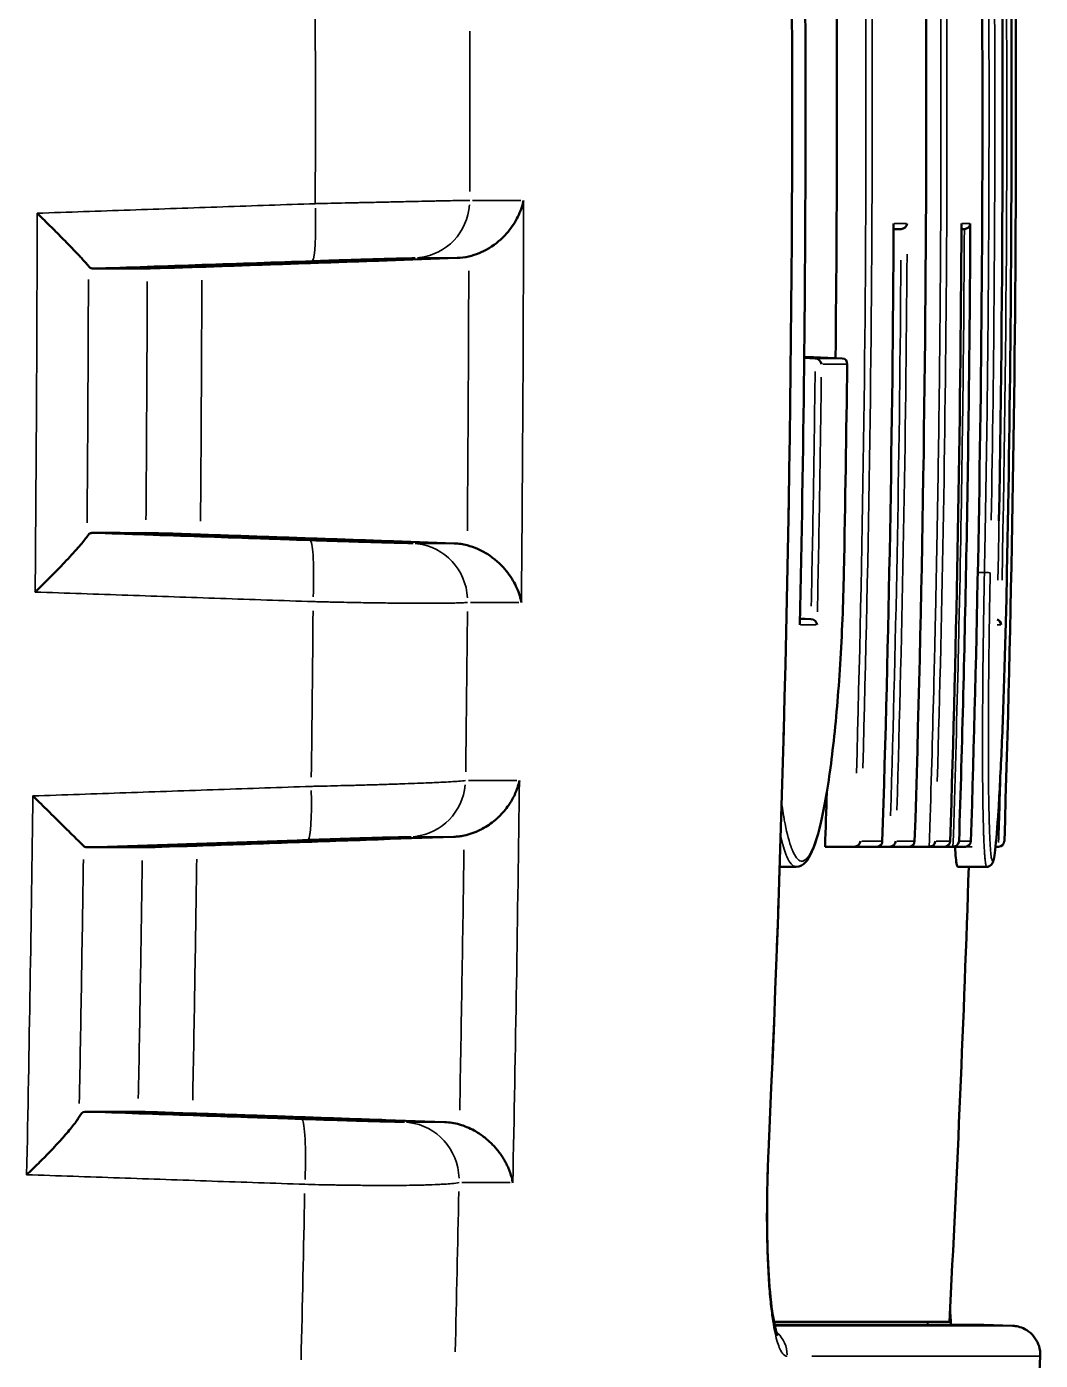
# Model space of a CAD drawing. Header units: millimetres. Extents: x 40 to 2195, y 40 to 1687.
# Drawn here: x 1221.92 to 1239.44, y 1367.62 to 1390.66 of the extents above; entities that cross this region are included whole.
import ezdxf

# ---------------------------------------------------------------- set-up
doc = ezdxf.new("R2010")
doc.units = ezdxf.units.MM
doc.header["$LTSCALE"] = 8
doc.layers.add('Visible (ISO)', color=7, linetype='Continuous', lineweight=50)
doc.layers.add('Visible Narrow (ISO)', color=7, linetype='Continuous', lineweight=35)

msp = doc.modelspace()

# ---------------------------------------------------------------- linework, layer by layer
at = {"layer": 'Visible (ISO)'}
for p, q in [((1229.577, 1389.901), (1229.577, 1389.901)), ((1229.578, 1388.501), (1229.578, 1388.501)), ((1237.03, 1387.165), (1236.901, 1387.162)), ((1238.124, 1387.165), (1238.073, 1387.164)), ((1227.469, 1386.63), (1228.292, 1386.63)), ((1229.356, 1386.667), (1228.285, 1386.63)), ((1235.355, 1384.955), (1235.515, 1384.955)), ((1235.546, 1384.932), (1235.355, 1384.941)), ((1236.013, 1384.932), (1235.515, 1384.955)), ((1227.432, 1381.773), (1228.255, 1381.772)), ((1229.304, 1381.736), (1228.258, 1381.772)), ((1235.472, 1380.429), (1235.281, 1380.44)), ((1235.043, 1376.805), (1235.043, 1376.805)), ((1227.37, 1376.63), (1228.193, 1376.63)), ((1229.3, 1376.668), (1228.202, 1376.63)), ((1234.977, 1376.562), (1234.977, 1376.562)), ((1236.22, 1376.496), (1235.717, 1376.494)), ((1235.717, 1376.494), (1236.116, 1376.494)), ((1236.616, 1376.496), (1236.116, 1376.494)), ((1236.832, 1376.496), (1236.328, 1376.494)), ((1236.328, 1376.494), (1236.672, 1376.494)), ((1237.173, 1376.496), (1236.672, 1376.494)), ((1237.516, 1376.496), (1237.013, 1376.494)), ((1237.013, 1376.494), (1237.283, 1376.494)), ((1237.785, 1376.496), (1237.283, 1376.494)), ((1237.927, 1376.496), (1237.423, 1376.494)), ((1237.423, 1376.494), (1237.639, 1376.494)), ((1238.141, 1376.496), (1237.639, 1376.494)), ((1238.714, 1376.496), (1238.663, 1376.496)), ((1238.814, 1376.593), (1238.814, 1376.593)), ((1235.218, 1376.149), (1234.932, 1376.149)), ((1238.512, 1376.149), (1238.008, 1376.148)), ((1227.296, 1371.773), (1228.119, 1371.772)), ((1229.142, 1371.737), (1228.123, 1371.772)), ((1234.816, 1368.289), (1234.816, 1368.289)), ((1234.824, 1368.236), (1234.824, 1368.236)), ((1234.844, 1368.236), (1238.462, 1368.236)), ((1238.953, 1368.219), (1238.46, 1368.236)), ((1234.983, 1367.739), (1234.983, 1367.739))]:
    msp.add_line(p, q, dxfattribs=at)
for centre, radius, start, end in [((840.014, 1389.201), 399, 358.18914, 1.54091), ((839.702, 1389.201), 396.218, 359.38342, 0.61658), ((839.26, 1389.201), 388.299, 359.61682, 359.62056), ((839.26, 1389.201), 388.299, 358.90381, 358.90773), ((839.702, 1389.201), 396.218, 358.16219, 358.29836), ((838.752, 1389.229), 397.169, 358.30007, 358.30009), ((839.692, 1389.204), 396.839, 358.16467, 358.16477), ((839.816, 1389.203), 397.4, 358.16744, 358.16759), ((840.014, 1389.201), 398.4, 356.99104, 358.12254), ((840.014, 1389.201), 400, 355.10414, 356.91759)]:
    msp.add_arc(centre, radius, start, end, dxfattribs=at)
for centre, major_axis, ratio, start_param, end_param in [((840.004, 1389.201), (0, 399), 0.999837, 4.692414, 4.737972), ((1236.801, 1387.265), (0.0739, -0.0741), 0.908135, 0.734086, 0.830277), ((1237.036, 1387.265), (0.0741, 0.0736), 0.913223, 3.914695, 5.450741), ((1238.127, 1387.265), (0.073, 0.0725), 0.943156, 3.931175, 5.43964), ((839.916, 1389.201), (0, -399), 0.998284, 1.551905, 1.565937), ((878.8, 1389.201), (0, -381.471), 0.91174, 1.563901, 1.563977), ((1229.32, 1387.723), (-0.479, -0.942), 0.999234, 0.50431, 0.69856), ((1223.058, 1387.486), (-0.008, -1), 0.229728, 6.001695, 6.285035), ((783.016, 1386.194), (450.989, 0.296), 0.000039, 0.218462, 0.220849), ((783.015, 1386.211), (450.989, 0.279), 0.00003, 0.21099, 0.218462), ((1224.981, 1386.523), (-1, -0.035), 0.007356, 0.210742, 1.535543), ((1235.553, 1384.832), (0.0744, -0.0752), 0.885758, 0.839903, 2.375942), ((1235.998, 1384.832), (0.0751, 0.0742), 0.893064, 5.436621, 6.972657), ((1223.022, 1380.916), (-0.02, -0.999), 0.229505, 3.146187, 3.497465), ((783.008, 1382.208), (450.938, -0.295), 0.000039, 6.062816, 6.065047), ((783.009, 1382.191), (450.938, -0.279), 0.00003, 6.065047, 6.072533), ((1224.956, 1381.88), (1, -0.035), 0.007351, 1.606292, 2.930893), ((878.8, 1389.201), (0, -381.471), 0.91174, 1.551402, 1.551477), ((1229.265, 1380.676), (0.888, 0.584), 0.997982, 0.735413, 0.953575), ((839.916, 1389.201), (0, -399), 0.998284, 1.539191, 1.551905), ((1235.478, 1380.329), (0.074, -0.0756), 0.88564, 0.834249, 2.370288), ((1238.658, 1380.329), (0.071, -0.0722), 0.974136, 0.784729, 2.049992), ((1235.179, 1380.329), (0.076, 0.0742), 0.881115, 5.423835, 5.550223), ((783.023, 1376.193), (450.785, 0.296), 0.000039, 0.217378, 0.219931), ((783.023, 1376.211), (450.786, 0.279), 0.00003, 0.209858, 0.217377), ((1224.897, 1376.522), (1.001, 0.035), 0.007343, 3.35183, 4.675862), ((878.727, 1389.202), (0.007, -381.504), 0.911853, 1.537655, 1.53773), ((1236.23, 1376.596), (0.0756, 0.0732), 0.900447, 3.89426, 5.430616), ((1236.606, 1376.596), (0.0728, -0.075), 0.908099, 5.564078, 7.100108), ((1236.84, 1376.596), (0.0752, 0.0727), 0.913041, 3.901202, 5.437452), ((1237.164, 1376.596), (0.0724, -0.0746), 0.920712, 5.557093, 7.093127), ((839.782, 1389.196), (-1.974, -397.95), 0.999718, 1.543832, 1.543833), ((1237.778, 1376.596), (0.0718, -0.0739), 0.937936, 5.547783, 7.083927), ((1238.136, 1376.596), (0.0713, -0.0735), 0.95109, 5.540715, 7.077144), ((1238.714, 1376.596), (0.1, -0.0033), 0.999941, 4.747166, 6.283313), ((1222.875, 1370.913), (-0.048, -1.002), 0.227025, 3.152478, 3.572113), ((783.001, 1372.207), (450.633, -0.295), 0.000038, 6.0647, 6.066786), ((783.002, 1372.19), (450.633, -0.278), 0.000029, 6.066786, 6.074348), ((1224.82, 1371.879), (0.999, -0.035), 0.007329, 1.608058, 2.931488), ((878.727, 1389.202), (0.007, -381.504), 0.911853, 1.525171, 1.525247)]:
    msp.add_ellipse(centre, major_axis=major_axis, ratio=ratio, start_param=start_param, end_param=end_param, dxfattribs=at)
for points in [[(1234.738, 1407.191), (1235.283, 1395.21), (1235.283, 1383.192), (1234.738, 1371.212)], [(1237.264, 1401.818), (1237.531, 1393.411), (1237.531, 1384.991), (1237.264, 1376.584)], [(1235.279, 1398.063), (1235.411, 1392.157), (1235.411, 1386.246), (1235.279, 1380.339)], [(1238.356, 1397.171), (1238.493, 1390.311), (1238.453, 1383.445), (1238.236, 1376.588)], [(1238.73, 1395.768), (1238.805, 1391.222), (1238.802, 1386.673), (1238.722, 1382.127)], [(1236.901, 1387.255), (1236.884, 1383.697), (1236.818, 1380.139), (1236.705, 1376.583)], [(1238.073, 1387.259), (1238.056, 1383.701), (1237.991, 1380.143), (1237.878, 1376.586)], [(1236.098, 1384.842), (1236.084, 1383.639), (1236.066, 1382.435), (1236.041, 1381.232)], [(1223.2, 1376.486), (1223.665, 1376.502), (1224.595, 1376.534), (1225.988, 1376.582), (1226.916, 1376.614), (1227.38, 1376.63)], [(1238.512, 1376.149), (1238.512, 1376.149), (1238.512, 1376.149), (1238.512, 1376.149)], [(1238.953, 1368.219), (1238.953, 1368.219), (1238.953, 1368.219), (1238.953, 1368.219)]]:
    msp.add_open_spline(points, degree=3, dxfattribs=at)
for points, knots in [([(1229.559, 1386.694), (1229.62, 1386.708), (1229.68, 1386.727), (1229.798, 1386.776), (1229.856, 1386.806), (1230.028, 1386.91), (1230.128, 1386.997), (1230.284, 1387.171), (1230.344, 1387.258), (1230.437, 1387.434), (1230.472, 1387.524), (1230.499, 1387.629), (1230.502, 1387.646), (1230.506, 1387.662)], [-0.1592877, -0.1592877, -0.1592877, -0.1592877, -0.1403861, -0.1403861, -0.1200546, -0.1200546, -0.0762646, -0.0762646, -0.037673, -0.037673, 0, 0, 0.006948, 0.006948, 0.006948, 0.006948]), ([(1222.1, 1387.44), (1222.134, 1387.407), (1222.167, 1387.375), (1222.232, 1387.31), (1222.265, 1387.278), (1222.329, 1387.214), (1222.361, 1387.182), (1222.401, 1387.143), (1222.409, 1387.135), (1222.455, 1387.089), (1222.491, 1387.052), (1222.564, 1386.979), (1222.6, 1386.942), (1222.65, 1386.891), (1222.666, 1386.874), (1222.714, 1386.825), (1222.743, 1386.794), (1222.799, 1386.735), (1222.825, 1386.708), (1222.858, 1386.672), (1222.868, 1386.662), (1222.903, 1386.624), (1222.926, 1386.599), (1222.962, 1386.557), (1222.976, 1386.54), (1222.987, 1386.526)], [0, 0, 0, 0, 0.0743527, 0.0743527, 0.1505549, 0.1505549, 0.2294177, 0.2294177, 0.25, 0.25, 0.3463477, 0.3463477, 0.4497305, 0.4497305, 0.5, 0.5, 0.602333, 0.602333, 0.7074797, 0.7074797, 0.75, 0.75, 0.879364, 0.879364, 1, 1, 1, 1]), ([(1238.073, 1387.259), (1238.073, 1387.261), (1238.073, 1387.263), (1238.073, 1387.264), (1238.073, 1387.265), (1238.073, 1387.265)], [-0.0006816046, -0.0006816046, -0.0006816046, -0.0006816046, 0, 0, 0.0000660301, 0.0000660301, 0.0000660301, 0.0000660301]), ([(1223.285, 1386.487), (1223.75, 1386.502), (1224.214, 1386.518), (1224.679, 1386.534), (1225.143, 1386.55), (1225.607, 1386.566), (1226.071, 1386.582), (1226.535, 1386.598), (1226.999, 1386.614), (1227.462, 1386.63)], [0, 0, 0, 0, 0.333333, 0.333333, 0.333333, 0.666667, 0.666667, 0.666667, 1, 1, 1, 1]), ([(1228.285, 1386.63), (1227.914, 1386.617), (1227.173, 1386.591), (1226.06, 1386.553), (1225.317, 1386.527), (1224.946, 1386.514)], [0, 0, 0, 0, 0.3333333, 0.6666667, 1, 1, 1, 1]), ([(1222.961, 1381.855), (1222.934, 1381.813), (1222.888, 1381.755), (1222.766, 1381.613), (1222.688, 1381.528), (1222.526, 1381.356), (1222.442, 1381.27), (1222.272, 1381.098), (1222.184, 1381.012), (1222.092, 1380.922), (1222.081, 1380.912), (1222.07, 1380.901), (1222.065, 1380.896)], [-0.1517774, -0.1517774, -0.1517774, -0.1517774, -0.1144708, -0.1144708, -0.0736713, -0.0736713, -0.0362372, -0.0362372, 0, 0, 0.0022163, 0.0044325, 0.0044325, 0.0044325, 0.0044325]), ([(1227.436, 1381.773), (1226.973, 1381.788), (1226.509, 1381.804), (1226.045, 1381.82), (1225.582, 1381.836), (1225.118, 1381.852), (1224.653, 1381.868), (1224.189, 1381.884), (1223.725, 1381.9), (1223.26, 1381.916)], [0, 0, 0, 0, 0.333333, 0.333333, 0.333333, 0.666667, 0.666667, 0.666667, 1, 1, 1, 1]), ([(1224.92, 1381.888), (1225.292, 1381.875), (1226.034, 1381.85), (1227.146, 1381.811), (1227.888, 1381.785), (1228.258, 1381.772)], [0, 0, 0, 0, 0.3333333, 0.6666667, 1, 1, 1, 1]), ([(1230.468, 1380.716), (1230.465, 1380.732), (1230.461, 1380.749), (1230.436, 1380.853), (1230.403, 1380.942), (1230.313, 1381.118), (1230.255, 1381.206), (1230.102, 1381.383), (1230.003, 1381.472), (1229.832, 1381.582), (1229.773, 1381.614), (1229.654, 1381.666), (1229.594, 1381.687), (1229.533, 1381.703)], [-0.1692811, -0.1692811, -0.1692811, -0.1692811, -0.1621934, -0.1621934, -0.1238543, -0.1238543, -0.0846102, -0.0846102, -0.0399224, -0.0399224, -0.0192023, -0.0192023, -0.000001, -0.000001, -0.000001, -0.000001]), ([(1236.041, 1381.232), (1236.031, 1380.696), (1236.009, 1380.155), (1235.946, 1379.147), (1235.905, 1378.667), (1235.808, 1377.818), (1235.752, 1377.438), (1235.629, 1376.82), (1235.562, 1376.578), (1235.424, 1376.266), (1235.352, 1376.15), (1235.218, 1376.149)], [0, 0, 0, 0, 0.1606433, 0.1606433, 0.319311, 0.319311, 0.4793299, 0.4793299, 0.6418433, 0.6418433, 0.7882728, 0.7882728, 0.7882728, 0.7882728]), ([(1238.86, 1381.232), (1238.849, 1380.694), (1238.835, 1380.15), (1238.805, 1379.138), (1238.788, 1378.657), (1238.751, 1377.81), (1238.732, 1377.432), (1238.694, 1376.826), (1238.674, 1376.591), (1238.648, 1376.369), (1238.64, 1376.317), (1238.626, 1376.257), (1238.622, 1376.241), (1238.61, 1376.212), (1238.605, 1376.202), (1238.586, 1376.18), (1238.577, 1376.171), (1238.551, 1376.156), (1238.532, 1376.15), (1238.512, 1376.149)], [0, 0, 0, 0, 0.1613355, 0.1613355, 0.3203357, 0.3203357, 0.4795766, 0.4795766, 0.6392043, 0.6392043, 0.7110804, 0.7110804, 0.7471821, 0.7471821, 0.765384, 0.765384, 0.7749021, 0.7749021, 0.7849978, 0.7849978, 0.7849978, 0.7849978]), ([(1229.479, 1376.689), (1229.525, 1376.699), (1229.572, 1376.712), (1229.618, 1376.728), (1229.665, 1376.744), (1229.711, 1376.764), (1229.757, 1376.787), (1229.769, 1376.792), (1229.78, 1376.798), (1229.792, 1376.804), (1229.832, 1376.826), (1229.871, 1376.849), (1229.909, 1376.875), (1229.945, 1376.9), (1229.981, 1376.928), (1230.016, 1376.957), (1230.037, 1376.975), (1230.058, 1376.994), (1230.078, 1377.013), (1230.11, 1377.044), (1230.141, 1377.077), (1230.17, 1377.112), (1230.198, 1377.144), (1230.224, 1377.179), (1230.249, 1377.214), (1230.268, 1377.242), (1230.286, 1377.27), (1230.302, 1377.299), (1230.32, 1377.33), (1230.337, 1377.362), (1230.352, 1377.394), (1230.366, 1377.426), (1230.38, 1377.458), (1230.391, 1377.491), (1230.403, 1377.522), (1230.413, 1377.555), (1230.422, 1377.587), (1230.426, 1377.604), (1230.43, 1377.621), (1230.434, 1377.638)], [0, 0, 0, 0, 0.1104252, 0.1104252, 0.1104252, 0.2218283, 0.2218283, 0.2218283, 0.25, 0.25, 0.25, 0.3477487, 0.3477487, 0.3477487, 0.4419797, 0.4419797, 0.4419797, 0.5, 0.5, 0.5, 0.5929819, 0.5929819, 0.5929819, 0.681076, 0.681076, 0.681076, 0.75, 0.75, 0.75, 0.8232727, 0.8232727, 0.8232727, 0.8949706, 0.8949706, 0.8949706, 0.9643261, 0.9643261, 0.9643261, 0.9999883, 0.9999883, 0.9999883, 0.9999883]), ([(1222.026, 1377.373), (1222.041, 1377.358), (1222.057, 1377.342), (1222.156, 1377.245), (1222.239, 1377.163), (1222.401, 1377.004), (1222.48, 1376.926), (1222.637, 1376.771), (1222.713, 1376.696), (1222.832, 1376.579), (1222.876, 1376.535), (1222.902, 1376.51)], [-0.1566309, -0.1566309, -0.1566309, -0.1566309, -0.1501663, -0.1501663, -0.1146615, -0.1146615, -0.0783143, -0.0783143, -0.0371215, -0.0371215, -0.000001, -0.000001, -0.000001, -0.000001]), ([(1229.479, 1376.689), (1229.449, 1376.683), (1229.42, 1376.678), (1229.36, 1376.671), (1229.33, 1376.669), (1229.3, 1376.668)], [0.00000133, 0.00000133, 0.00000133, 0.00000133, 0.00899695, 0.00899695, 0.01799242, 0.01799242, 0.01799242, 0.01799242]), ([(1222.95, 1376.486), (1222.942, 1376.486), (1222.934, 1376.488), (1222.918, 1376.496), (1222.91, 1376.502), (1222.902, 1376.51)], [-0.02261933, -0.02261933, -0.02261933, -0.02261933, -0.01131033, -0.01131033, -0.000001, -0.000001, -0.000001, -0.000001]), ([(1228.202, 1376.63), (1227.645, 1376.61), (1227.088, 1376.591), (1225.975, 1376.552), (1225.418, 1376.533), (1224.861, 1376.514)], [-0.334543, -0.334543, -0.334543, -0.334543, -0.167272, -0.167272, -0.000001, -0.000001, -0.000001, -0.000001]), ([(1237.516, 1376.496), (1237.524, 1376.496), (1237.532, 1376.497), (1237.548, 1376.501), (1237.556, 1376.504), (1237.575, 1376.513), (1237.586, 1376.521), (1237.603, 1376.54), (1237.61, 1376.551), (1237.621, 1376.574), (1237.622, 1376.586), (1237.623, 1376.592), (1237.623, 1376.593), (1237.623, 1376.593)], [0.000001, 0.000001, 0.000001, 0.000001, 0.00234912, 0.00234912, 0.00499152, 0.00499152, 0.00933891, 0.00933891, 0.01331814, 0.01331814, 0.01856634, 0.01856634, 0.01868873, 0.01868873, 0.01868873, 0.01868873]), ([(1237.927, 1376.496), (1237.935, 1376.496), (1237.942, 1376.497), (1237.958, 1376.501), (1237.966, 1376.504), (1237.986, 1376.513), (1237.996, 1376.522), (1238.013, 1376.541), (1238.02, 1376.551), (1238.03, 1376.575), (1238.031, 1376.586), (1238.032, 1376.592), (1238.032, 1376.593), (1238.032, 1376.593)], [0.000001, 0.000001, 0.000001, 0.000001, 0.00236883, 0.00236883, 0.00503564, 0.00503564, 0.00940034, 0.00940034, 0.01335065, 0.01335065, 0.01867467, 0.01867467, 0.01878284, 0.01878284, 0.01878284, 0.01878284]), ([(1237.962, 1376.495), (1237.97, 1376.346), (1237.98, 1376.237), (1237.997, 1376.16), (1238.003, 1376.148), (1238.008, 1376.148)], [-0.8577646, -0.8577646, -0.8577646, -0.8577646, -0.7710822, -0.7710822, -0.7304026, -0.7304026, -0.7304026, -0.7304026]), ([(1227.3, 1371.773), (1226.837, 1371.788), (1226.373, 1371.804), (1225.909, 1371.82), (1224.982, 1371.852), (1224.053, 1371.884), (1223.124, 1371.915)], [0, 0, 0, 0, 0.3333333, 0.3333333, 0.3333333, 1, 1, 1, 1]), ([(1224.783, 1371.888), (1225.155, 1371.875), (1225.897, 1371.85), (1227.01, 1371.811), (1227.752, 1371.785), (1228.123, 1371.772)], [0, 0, 0, 0, 0.3333333, 0.6666667, 1, 1, 1, 1]), ([(1222.824, 1371.829), (1222.813, 1371.809), (1222.799, 1371.787), (1222.781, 1371.761), (1222.762, 1371.733), (1222.738, 1371.701), (1222.71, 1371.666), (1222.687, 1371.637), (1222.662, 1371.605), (1222.633, 1371.572), (1222.606, 1371.539), (1222.576, 1371.504), (1222.544, 1371.468), (1222.533, 1371.456), (1222.523, 1371.445), (1222.512, 1371.432), (1222.477, 1371.394), (1222.44, 1371.354), (1222.401, 1371.312), (1222.366, 1371.274), (1222.329, 1371.236), (1222.291, 1371.197), (1222.275, 1371.18), (1222.258, 1371.163), (1222.242, 1371.146), (1222.21, 1371.114), (1222.178, 1371.082), (1222.145, 1371.049), (1222.112, 1371.017), (1222.079, 1370.984), (1222.046, 1370.951), (1222.013, 1370.92), (1221.98, 1370.888), (1221.946, 1370.856), (1221.937, 1370.847), (1221.928, 1370.838), (1221.918, 1370.829)], [0.0000015, 0.0000015, 0.0000015, 0.0000015, 0.1184218, 0.1184218, 0.1184218, 0.25, 0.25, 0.25, 0.3593333, 0.3593333, 0.3593333, 0.4656839, 0.4656839, 0.4656839, 0.5, 0.5, 0.5, 0.6100758, 0.6100758, 0.6100758, 0.7085738, 0.7085738, 0.7085738, 0.75, 0.75, 0.75, 0.8289084, 0.8289084, 0.8289084, 0.9056427, 0.9056427, 0.9056427, 0.9795073, 0.9795073, 0.9795073, 1, 1, 1, 1]), ([(1229.142, 1371.737), (1229.185, 1371.736), (1229.228, 1371.731), (1229.314, 1371.718), (1229.356, 1371.709), (1229.398, 1371.697)], [0.000001, 0.000001, 0.000001, 0.000001, 0.01298467, 0.01298467, 0.02596788, 0.02596788, 0.02596788, 0.02596788]), ([(1230.32, 1370.691), (1230.315, 1370.721), (1230.308, 1370.75), (1230.3, 1370.779), (1230.292, 1370.809), (1230.283, 1370.839), (1230.272, 1370.869), (1230.262, 1370.899), (1230.25, 1370.929), (1230.237, 1370.959), (1230.225, 1370.984), (1230.213, 1371.008), (1230.2, 1371.033), (1230.187, 1371.058), (1230.174, 1371.082), (1230.159, 1371.106), (1230.144, 1371.13), (1230.129, 1371.153), (1230.113, 1371.176), (1230.104, 1371.189), (1230.095, 1371.201), (1230.086, 1371.213), (1230.068, 1371.237), (1230.05, 1371.26), (1230.031, 1371.282), (1230.011, 1371.305), (1229.991, 1371.327), (1229.971, 1371.348), (1229.95, 1371.369), (1229.929, 1371.389), (1229.907, 1371.409), (1229.902, 1371.414), (1229.896, 1371.419), (1229.89, 1371.424), (1229.866, 1371.445), (1229.842, 1371.465), (1229.816, 1371.485), (1229.79, 1371.504), (1229.764, 1371.523), (1229.736, 1371.541), (1229.709, 1371.559), (1229.682, 1371.575), (1229.654, 1371.591), (1229.612, 1371.614), (1229.57, 1371.634), (1229.527, 1371.652), (1229.484, 1371.67), (1229.441, 1371.685), (1229.398, 1371.697)], [0.000013, 0.000013, 0.000013, 0.000013, 0.0651782, 0.0651782, 0.0651782, 0.1325891, 0.1325891, 0.1325891, 0.2, 0.2, 0.2, 0.256502, 0.256502, 0.256502, 0.3127765, 0.3127765, 0.3127765, 0.3691619, 0.3691619, 0.3691619, 0.4, 0.4, 0.4, 0.460956, 0.460956, 0.460956, 0.5224792, 0.5224792, 0.5224792, 0.5840364, 0.5840364, 0.5840364, 0.6, 0.6, 0.6, 0.6658861, 0.6658861, 0.6658861, 0.7329431, 0.7329431, 0.7329431, 0.8, 0.8, 0.8, 0.9, 0.9, 0.9, 1, 1, 1, 1]), ([(1234.738, 1371.212), (1234.722, 1370.848), (1234.713, 1370.48), (1234.713, 1369.799), (1234.721, 1369.477), (1234.752, 1368.914), (1234.776, 1368.666), (1234.816, 1368.38), (1234.831, 1368.3), (1234.858, 1368.175), (1234.871, 1368.127), (1234.89, 1368.068), (1234.897, 1368.052), (1234.898, 1368.051), (1234.898, 1368.051), (1234.898, 1368.051)], [0, 0, 0, 0, 0.1090992, 0.1090992, 0.2155087, 0.2155087, 0.3206397, 0.3206397, 0.3700923, 0.3700923, 0.4148458, 0.4148458, 0.4518339, 0.4518339, 0.4526342, 0.4526342, 0.4526342, 0.4526342]), ([(1237.876, 1368.506), (1237.878, 1368.47), (1237.88, 1368.435), (1237.886, 1368.342), (1237.89, 1368.286), (1237.895, 1368.236)], [0.31018774, 0.31018774, 0.31018774, 0.31018774, 0.32813959, 0.32813959, 0.36023956, 0.36023956, 0.36023956, 0.36023956]), ([(1237.864, 1368.288), (1237.864, 1368.288), (1237.797, 1368.288), (1237.275, 1368.288), (1236.331, 1368.288), (1234.834, 1368.289)], [-6.309309, -6.309309, -6.309309, -6.309309, -4.95291, -4.95291, -1.054448, -1.054448, -1.054448, -1.054448]), ([(1238.953, 1368.219), (1238.955, 1368.219), (1238.957, 1368.219), (1238.963, 1368.218), (1238.966, 1368.218), (1238.973, 1368.218), (1238.977, 1368.217), (1238.988, 1368.216), (1238.995, 1368.216), (1239.019, 1368.212), (1239.036, 1368.209), (1239.092, 1368.196), (1239.13, 1368.182), (1239.213, 1368.139), (1239.256, 1368.106), (1239.33, 1368.031), (1239.362, 1367.986), (1239.408, 1367.891), (1239.424, 1367.839), (1239.435, 1367.755), (1239.436, 1367.724), (1239.435, 1367.692)], [0, 0, 0, 0, 0.00107948, 0.00107948, 0.00211391, 0.00211391, 0.00333286, 0.00333286, 0.00552746, 0.00552746, 0.01066084, 0.01066084, 0.02274487, 0.02274487, 0.03860349, 0.03860349, 0.05453463, 0.05453463, 0.0704664, 0.0704664, 0.07984754, 0.07984754, 0.07984754, 0.07984754])]:
    msp.add_open_spline(points, degree=3, knots=knots, dxfattribs=at)
at = {"layer": 'Visible Narrow (ISO)'}
for p, q in [((1230.46, 1387.662), (1229.624, 1387.662)), ((1236.909, 1387.165), (1237.025, 1387.165)), ((1237.124, 1387.265), (1236.913, 1387.265)), ((1238.08, 1387.165), (1238.126, 1387.165)), ((1238.219, 1387.265), (1238.081, 1387.265)), ((1228.67, 1386.667), (1229.32, 1386.667)), ((1235.57, 1384.932), (1235.991, 1384.932)), ((1235.676, 1384.831), (1236.076, 1384.831)), ((1238.152, 1381.24), (1238.152, 1381.24)), ((1229.586, 1380.716), (1230.422, 1380.716)), ((1235.29, 1380.429), (1235.462, 1380.429)), ((1235.293, 1380.327), (1235.563, 1380.327)), ((1238.689, 1380.327), (1238.755, 1380.327)), ((1230.389, 1377.638), (1229.552, 1377.638)), ((1226.592, 1376.611), (1223.142, 1376.493)), ((1236.687, 1376.593), (1236.349, 1376.593)), ((1236.453, 1376.496), (1236.793, 1376.496)), ((1236.796, 1376.496), (1237.108, 1376.496)), ((1237.249, 1376.593), (1236.957, 1376.593)), ((1237.866, 1376.593), (1237.637, 1376.593)), ((1237.717, 1376.496), (1237.938, 1376.496)), ((1238.226, 1376.593), (1238.043, 1376.593)), ((1238.086, 1376.496), (1238.258, 1376.496)), ((1234.733, 1371.212), (1234.738, 1371.212)), ((1229.437, 1370.692), (1230.275, 1370.692)), ((1234.827, 1368.219), (1234.827, 1368.219)), ((1239.424, 1367.692), (1235.486, 1367.692))]:
    msp.add_line(p, q, dxfattribs=at)
for centre, radius, start, end in [((839.705, 1389.201), 396.718, 358.34826, 1.65174), ((839.703, 1389.201), 396.827, 358.3613, 1.6387), ((839.82, 1389.201), 397.644, 358.36467, 1.63533), ((839.559, 1389.201), 395.818, 358.84375, 1.15625), ((839.865, 1389.201), 397.958, 358.33256, 0.99935), ((839.941, 1389.201), 398.494, 358.3348, 0.99797), ((839.786, 1389.201), 397.249, 358.24416, 359.62945), ((839.779, 1389.201), 397.361, 358.25863, 359.64386)]:
    msp.add_arc(centre, radius, start, end, dxfattribs=at)
for centre, major_axis, ratio, start_param, end_param in [((839.323, 1388.978), (399.686, 0.001), 0.993068, 6.25515, 6.312339), ((839.968, 1389.201), (0, -399), 0.999204, 1.553096, 1.5941), ((839.985, 1389.201), (0, 399), 0.999497, 4.692087, 4.72691), ((839.994, 1389.201), (0, -399), 0.999656, 1.550488, 1.585322), ((1206.149, 1389.201), (0, 146.435), 0.15999, 4.702931, 4.721846), ((1226.819, 1387.616), (0.034, -0.999), 0.086745, 0.085162, 1.479608), ((1228.599, 1387.666), (0, -1), 0.977167, 0.112322, 1.490326), ((839.758, 1389.201), (12.608, 396.947), 1, 4.713733, 4.737923), ((839.899, 1389.201), (12.608, 397.979), 1, 4.713729, 4.737857), ((1208.294, 1389.201), (-0.003, 140.401), 0.151484, 4.660734, 4.692747), ((1198.865, 1389.201), (0.001, -148), 0.163008, 1.522719, 1.551145), ((1202.209, 1389.201), (0, -141.094), 0.154493, 1.520755, 1.549936), ((1203.081, 1389.201), (0, -140.482), 0.155674, 1.520363, 1.550019), ((838.513, 1389.212), (-4.3, -398.518), 0.996274, 1.56007, 1.570241), ((838.403, 1389.214), (-4.302, -398.737), 0.996274, 1.559821, 1.569989), ((1226.782, 1380.787), (0.034, 0.999), 0.089186, 4.739202, 6.194529), ((781.534, 1381.721), (457.457, 0.014), 0.000023, 0.206539, 0.213224), ((1228.561, 1380.737), (0, 1), 0.97727, 4.769066, 6.169732), ((1238.471, 1381.232), (0.1, -0.002), 0.000226, 4.785109, 6.18269), ((1203.774, 1389.202), (0.001, 148.193), 0.156101, 4.63468, 4.654109), ((1206.238, 1389.2), (0.002, 146.351), 0.159472, 4.63436, 4.653331), ((839.326, 1388.968), (399.585, 0.002), 0.993068, 6.251932, 6.255293), ((1226.748, 1377.617), (0.034, -0.999), 0.084697, 0.081772, 1.415168), ((1228.527, 1377.667), (0, -1), 0.977361, 0.11105, 1.466499), ((781.783, 1376.676), (457.126, -0.007), 0.000019, 6.070407, 6.0774), ((1222.291, 1374.888), (0.363, 22.964), 0.025526, 4.589402, 4.77326), ((1202.265, 1389.206), (-0.005, -141.157), 0.154033, 1.449628, 1.478943), ((1203.137, 1389.206), (-0.005, -140.544), 0.155203, 1.448923, 1.478716), ((1208.343, 1389.206), (-0.006, 140.463), 0.151068, 4.589193, 4.621367), ((1226.638, 1370.788), (0.034, 0.999), 0.092056, 4.674606, 6.191191), ((781.576, 1371.724), (457.077, 0.011), 0.000022, 0.204715, 0.211334), ((1228.413, 1370.738), (0, 1), 0.97767, 4.745284, 6.168497), ((1203.857, 1389.211), (0.011, 148.275), 0.155459, 4.56634, 4.585894), ((1206.333, 1389.204), (0.015, 146.416), 0.158761, 4.565468, 4.584566), ((1234.565, 1367.719), (0, -0.5), 0.990417, 2.544852, 2.54489), ((1234.565, 1367.719), (0, -0.5), 0.990415, 1.564057, 2.414437), ((1237.021, 1367.948), (-0.001, -2), 0.996879, 4.839753, 4.839763)]:
    msp.add_ellipse(centre, major_axis=major_axis, ratio=ratio, start_param=start_param, end_param=end_param, dxfattribs=at)
for points, knots in [([(1234.733, 1407.191), (1234.766, 1406.468), (1234.797, 1405.726), (1234.828, 1404.963), (1234.858, 1404.217), (1234.886, 1403.452), (1234.913, 1402.664), (1234.922, 1402.408), (1234.93, 1402.149), (1234.938, 1401.888), (1234.961, 1401.181), (1234.982, 1400.458), (1235.002, 1399.72), (1235.021, 1399.004), (1235.039, 1398.275), (1235.054, 1397.535), (1235.065, 1397.005), (1235.076, 1396.469), (1235.085, 1395.929), (1235.099, 1395.1), (1235.11, 1394.26), (1235.119, 1393.412), (1235.128, 1392.575), (1235.135, 1391.73), (1235.138, 1390.879), (1235.14, 1390.437), (1235.141, 1389.994), (1235.142, 1389.549), (1235.143, 1388.108), (1235.136, 1386.653), (1235.122, 1385.204), (1235.114, 1384.47), (1235.105, 1383.737), (1235.093, 1383.009), (1235.083, 1382.373), (1235.072, 1381.741), (1235.059, 1381.115), (1235.046, 1380.482), (1235.032, 1379.856), (1235.016, 1379.238), (1235.001, 1378.606), (1234.983, 1377.984), (1234.965, 1377.375), (1234.959, 1377.16), (1234.952, 1376.947), (1234.946, 1376.735), (1234.923, 1376.019), (1234.899, 1375.323), (1234.874, 1374.644), (1234.848, 1373.946), (1234.822, 1373.267), (1234.794, 1372.605), (1234.774, 1372.132), (1234.754, 1371.668), (1234.733, 1371.212)], [0, 0, 0, 0, 0.072612, 0.072612, 0.072612, 0.143538, 0.143538, 0.143538, 0.166667, 0.166667, 0.166667, 0.229194, 0.229194, 0.229194, 0.289872, 0.289872, 0.289872, 0.333333, 0.333333, 0.333333, 0.400048, 0.400048, 0.400048, 0.46584, 0.46584, 0.46584, 0.5, 0.5, 0.5, 0.610613, 0.610613, 0.610613, 0.666667, 0.666667, 0.666667, 0.715567, 0.715567, 0.715567, 0.76497, 0.76497, 0.76497, 0.815524, 0.815524, 0.815524, 0.833333, 0.833333, 0.833333, 0.893665, 0.893665, 0.893665, 0.955708, 0.955708, 0.955708, 1, 1, 1, 1]), ([(1238.417, 1399.505), (1238.437, 1398.706), (1238.456, 1397.898), (1238.488, 1396.278), (1238.501, 1395.467), (1238.516, 1394.378), (1238.52, 1394.104), (1238.523, 1393.8), (1238.524, 1393.771), (1238.531, 1393.129), (1238.537, 1392.514), (1238.545, 1391.28), (1238.548, 1390.661), (1238.551, 1389.417), (1238.55, 1388.793), (1238.548, 1388.023), (1238.548, 1387.886), (1238.547, 1387.691), (1238.547, 1387.632), (1238.543, 1386.668), (1238.536, 1385.742), (1238.515, 1383.882), (1238.502, 1382.948), (1238.48, 1381.745), (1238.475, 1381.489), (1238.47, 1381.232)], [0, 0, 0, 0, 0.1414823, 0.1414823, 0.2813961, 0.2813961, 0.3283489, 0.3283489, 0.3333333, 0.3333333, 0.4381345, 0.4381345, 0.5421757, 0.5421757, 0.644687, 0.644687, 0.6666667, 0.6666667, 0.6760923, 0.6760923, 0.8211511, 0.8211511, 0.9620909, 0.9620909, 1, 1, 1, 1]), ([(1237.64, 1397.169), (1237.65, 1396.667), (1237.659, 1396.16), (1237.667, 1395.653), (1237.675, 1395.163), (1237.682, 1394.673), (1237.688, 1394.185), (1237.688, 1394.174), (1237.688, 1394.163), (1237.689, 1394.152), (1237.693, 1393.768), (1237.698, 1393.386), (1237.701, 1393), (1237.705, 1392.619), (1237.708, 1392.236), (1237.711, 1391.845), (1237.712, 1391.616), (1237.713, 1391.383), (1237.715, 1391.148), (1237.715, 1391.065), (1237.715, 1390.982), (1237.716, 1390.898), (1237.717, 1390.694), (1237.717, 1390.487), (1237.718, 1390.279), (1237.719, 1389.896), (1237.719, 1389.506), (1237.719, 1389.108), (1237.719, 1388.678), (1237.718, 1388.239), (1237.717, 1387.794), (1237.716, 1387.623), (1237.716, 1387.452), (1237.715, 1387.279), (1237.712, 1386.753), (1237.708, 1386.219), (1237.704, 1385.68), (1237.699, 1385.181), (1237.694, 1384.678), (1237.688, 1384.173), (1237.684, 1383.912), (1237.681, 1383.65), (1237.677, 1383.388), (1237.677, 1383.383), (1237.677, 1383.379), (1237.677, 1383.374), (1237.668, 1382.799), (1237.659, 1382.221), (1237.647, 1381.637), (1237.64, 1381.238), (1237.632, 1380.835), (1237.623, 1380.429), (1237.615, 1380.069), (1237.606, 1379.706), (1237.597, 1379.34), (1237.577, 1378.521), (1237.554, 1377.688), (1237.527, 1376.843), (1237.524, 1376.727), (1237.52, 1376.612), (1237.516, 1376.496)], [0, 0, 0, 0, 0.084865, 0.084865, 0.084865, 0.166667, 0.166667, 0.166667, 0.168479, 0.168479, 0.168479, 0.232802, 0.232802, 0.232802, 0.296127, 0.296127, 0.296127, 0.333333, 0.333333, 0.333333, 0.346386, 0.346386, 0.346386, 0.378288, 0.378288, 0.378288, 0.43669, 0.43669, 0.43669, 0.5, 0.5, 0.5, 0.524253, 0.524253, 0.524253, 0.598219, 0.598219, 0.598219, 0.666667, 0.666667, 0.666667, 0.702088, 0.702088, 0.702088, 0.702727, 0.702727, 0.702727, 0.780304, 0.780304, 0.780304, 0.833333, 0.833333, 0.833333, 0.88034, 0.88034, 0.88034, 0.985617, 0.985617, 0.985617, 1, 1, 1, 1]), ([(1226.906, 1387.605), (1226.907, 1388.137), (1226.908, 1389.201), (1226.907, 1390.265), (1226.906, 1390.797)], [0, 0, 0, 0, 0.5, 1, 1, 1, 1]), ([(1222.1, 1387.44), (1222.635, 1387.458), (1223.17, 1387.477), (1224.238, 1387.513), (1224.772, 1387.532), (1225.84, 1387.569), (1226.373, 1387.587), (1226.906, 1387.605)], [0, 0, 0, 0, 0.3333333, 0.3333333, 0.6666667, 0.6666667, 1, 1, 1, 1]), ([(1229.576, 1387.662), (1229.545, 1387.662), (1229.503, 1387.661), (1229.413, 1387.66), (1229.37, 1387.659), (1229.269, 1387.657), (1229.21, 1387.656), (1229.099, 1387.653), (1229.049, 1387.652), (1228.964, 1387.651), (1228.931, 1387.65), (1228.832, 1387.648), (1228.764, 1387.646), (1228.621, 1387.643), (1228.546, 1387.642), (1228.421, 1387.639), (1228.374, 1387.638), (1228.322, 1387.637), (1228.319, 1387.637), (1228.225, 1387.635), (1228.132, 1387.633), (1227.938, 1387.628), (1227.838, 1387.626), (1227.707, 1387.623), (1227.677, 1387.623), (1227.592, 1387.621), (1227.536, 1387.62), (1227.321, 1387.615), (1227.158, 1387.611), (1226.965, 1387.607), (1226.935, 1387.606), (1226.906, 1387.605)], [0, 0, 0, 0, 0.1163157, 0.1163157, 0.2, 0.2, 0.2927435, 0.2927435, 0.3595535, 0.3595535, 0.4, 0.4, 0.4768437, 0.4768437, 0.5536279, 0.5536279, 0.6, 0.6, 0.6028611, 0.6028611, 0.6884875, 0.6884875, 0.7750735, 0.7750735, 0.8, 0.8, 0.8461508, 0.8461508, 0.9766718, 0.9766718, 0.9999954, 0.9999954, 0.9999954, 0.9999954]), ([(1230.468, 1380.716), (1230.479, 1381.874), (1230.496, 1384.19), (1230.504, 1386.505), (1230.506, 1387.662)], [0.0000029, 0.0000029, 0.0000029, 0.0000029, 0.5, 0.9999977, 0.9999977, 0.9999977, 0.9999977]), ([(1222.1, 1387.44), (1222.098, 1386.348), (1222.09, 1384.166), (1222.074, 1381.985), (1222.065, 1380.896)], [0, 0, 0, 0, 0.5, 1, 1, 1, 1]), ([(1238.124, 1387.165), (1238.118, 1386.087), (1238.108, 1384.973), (1238.093, 1383.831), (1238.092, 1383.784), (1238.092, 1383.737), (1238.091, 1383.69), (1238.076, 1382.592), (1238.056, 1381.467), (1238.03, 1380.297), (1238.025, 1380.071), (1238.019, 1379.842), (1238.014, 1379.612), (1237.99, 1378.604), (1237.961, 1377.564), (1237.927, 1376.496)], [0, 0, 0, 0, 0.3333333, 0.3333333, 0.3333333, 0.347034, 0.347034, 0.347034, 0.6666667, 0.6666667, 0.6666667, 0.7285891, 0.7285891, 0.7285891, 1, 1, 1, 1]), ([(1226.854, 1386.617), (1226.219, 1386.595), (1225.585, 1386.573), (1224.318, 1386.53), (1223.684, 1386.508), (1223.051, 1386.486)], [0, 0, 0, 0, 0.5, 0.5, 1, 1, 1, 1]), ([(1228.634, 1386.667), (1228.613, 1386.667), (1228.585, 1386.667), (1228.55, 1386.666), (1228.525, 1386.666), (1228.497, 1386.665), (1228.465, 1386.665), (1228.404, 1386.663), (1228.331, 1386.662), (1228.247, 1386.66), (1228.226, 1386.659), (1228.204, 1386.658), (1228.181, 1386.658), (1228.069, 1386.655), (1227.94, 1386.651), (1227.8, 1386.647), (1227.659, 1386.643), (1227.507, 1386.638), (1227.348, 1386.633), (1227.311, 1386.632), (1227.274, 1386.631), (1227.236, 1386.63), (1227.112, 1386.625), (1226.983, 1386.621), (1226.854, 1386.617)], [0, 0, 0, 0, 0.116315, 0.116315, 0.116315, 0.2, 0.2, 0.2, 0.359554, 0.359554, 0.359554, 0.4, 0.4, 0.4, 0.6, 0.6, 0.6, 0.8, 0.8, 0.8, 0.846152, 0.846152, 0.846152, 1, 1, 1, 1]), ([(1236.041, 1381.232), (1236.049, 1381.642), (1236.056, 1382.048), (1236.063, 1382.445), (1236.068, 1382.732), (1236.073, 1383.014), (1236.077, 1383.298), (1236.079, 1383.407), (1236.08, 1383.517), (1236.082, 1383.627), (1236.083, 1383.727), (1236.085, 1383.827), (1236.086, 1383.927), (1236.09, 1384.206), (1236.093, 1384.487), (1236.096, 1384.77), (1236.097, 1384.79), (1236.097, 1384.811), (1236.097, 1384.831)], [0, 0, 0, 0, 0.333333, 0.333333, 0.333333, 0.573918, 0.573918, 0.573918, 0.666667, 0.666667, 0.666667, 0.750627, 0.750627, 0.750627, 0.983173, 0.983173, 0.983173, 1, 1, 1, 1]), ([(1226.817, 1381.786), (1226.946, 1381.782), (1227.075, 1381.778), (1227.199, 1381.774), (1227.237, 1381.772), (1227.274, 1381.771), (1227.311, 1381.77), (1227.47, 1381.765), (1227.622, 1381.76), (1227.762, 1381.756), (1227.902, 1381.752), (1228.031, 1381.748), (1228.143, 1381.745), (1228.166, 1381.745), (1228.188, 1381.744), (1228.209, 1381.744), (1228.293, 1381.741), (1228.366, 1381.74), (1228.427, 1381.739), (1228.459, 1381.738), (1228.487, 1381.737), (1228.512, 1381.737), (1228.547, 1381.737), (1228.575, 1381.736), (1228.596, 1381.736)], [0, 0, 0, 0, 0.1537434, 0.1537434, 0.1537434, 0.2, 0.2, 0.2, 0.4, 0.4, 0.4, 0.6, 0.6, 0.6, 0.6403917, 0.6403917, 0.6403917, 0.8, 0.8, 0.8, 0.8836654, 0.8836654, 0.8836654, 1, 1, 1, 1]), ([(1234.966, 1377.24), (1234.975, 1377.183), (1234.983, 1377.127), (1234.992, 1377.074), (1234.995, 1377.055), (1234.999, 1377.036), (1235.002, 1377.017), (1235.005, 1376.998), (1235.009, 1376.979), (1235.012, 1376.961), (1235.046, 1376.775), (1235.084, 1376.623), (1235.124, 1376.508), (1235.13, 1376.491), (1235.136, 1376.475), (1235.142, 1376.46), (1235.144, 1376.455), (1235.146, 1376.45), (1235.148, 1376.445), (1235.172, 1376.384), (1235.198, 1376.337), (1235.224, 1376.304), (1235.25, 1376.271), (1235.276, 1376.253), (1235.302, 1376.248), (1235.343, 1376.24), (1235.384, 1376.265), (1235.426, 1376.321), (1235.438, 1376.339), (1235.451, 1376.36), (1235.464, 1376.384), (1235.467, 1376.388), (1235.469, 1376.392), (1235.471, 1376.397), (1235.522, 1376.494), (1235.572, 1376.639), (1235.62, 1376.827), (1235.621, 1376.833), (1235.623, 1376.838), (1235.624, 1376.844), (1235.628, 1376.861), (1235.633, 1376.879), (1235.637, 1376.896), (1235.65, 1376.949), (1235.662, 1377.004), (1235.674, 1377.062), (1235.686, 1377.12), (1235.699, 1377.181), (1235.71, 1377.244), (1235.722, 1377.307), (1235.734, 1377.372), (1235.745, 1377.439), (1235.753, 1377.488), (1235.761, 1377.538), (1235.769, 1377.588), (1235.774, 1377.624), (1235.78, 1377.66), (1235.785, 1377.696), (1235.796, 1377.774), (1235.807, 1377.854), (1235.818, 1377.936), (1235.839, 1378.098), (1235.859, 1378.265), (1235.877, 1378.435), (1235.879, 1378.458), (1235.882, 1378.482), (1235.884, 1378.506), (1235.889, 1378.56), (1235.895, 1378.613), (1235.9, 1378.667), (1235.909, 1378.759), (1235.917, 1378.851), (1235.925, 1378.943), (1235.933, 1379.038), (1235.94, 1379.133), (1235.948, 1379.227), (1235.954, 1379.307), (1235.959, 1379.387), (1235.965, 1379.466), (1235.969, 1379.532), (1235.973, 1379.599), (1235.977, 1379.664), (1235.984, 1379.762), (1235.989, 1379.859), (1235.994, 1379.955), (1236, 1380.055), (1236.004, 1380.153), (1236.009, 1380.25), (1236.011, 1380.295), (1236.013, 1380.341), (1236.015, 1380.386), (1236.018, 1380.461), (1236.021, 1380.535), (1236.023, 1380.608), (1236.026, 1380.692), (1236.029, 1380.776), (1236.031, 1380.858), (1236.034, 1380.943), (1236.036, 1381.027), (1236.038, 1381.109), (1236.039, 1381.15), (1236.04, 1381.191), (1236.041, 1381.232)], [0.2777876, 0.2777876, 0.2777876, 0.2777876, 0.2949742, 0.2949742, 0.2949742, 0.3013161, 0.3013161, 0.3013161, 0.3076923, 0.3076923, 0.3076923, 0.3720677, 0.3720677, 0.3720677, 0.3814451, 0.3814451, 0.3814451, 0.3846154, 0.3846154, 0.3846154, 0.4236889, 0.4236889, 0.4236889, 0.4615656, 0.4615656, 0.4615656, 0.5201952, 0.5201952, 0.5201952, 0.5384615, 0.5384615, 0.5384615, 0.5416851, 0.5416851, 0.5416851, 0.6132193, 0.6132193, 0.6132193, 0.6153846, 0.6153846, 0.6153846, 0.621779, 0.621779, 0.621779, 0.6407584, 0.6407584, 0.6407584, 0.6597242, 0.6597242, 0.6597242, 0.6786009, 0.6786009, 0.6786009, 0.6923077, 0.6923077, 0.6923077, 0.7019183, 0.7019183, 0.7019183, 0.7225212, 0.7225212, 0.7225212, 0.7634877, 0.7634877, 0.7634877, 0.7692308, 0.7692308, 0.7692308, 0.7821647, 0.7821647, 0.7821647, 0.804199, 0.804199, 0.804199, 0.8269572, 0.8269572, 0.8269572, 0.8461538, 0.8461538, 0.8461538, 0.8623521, 0.8623521, 0.8623521, 0.8864008, 0.8864008, 0.8864008, 0.9112905, 0.9112905, 0.9112905, 0.9230769, 0.9230769, 0.9230769, 0.9425669, 0.9425669, 0.9425669, 0.9651299, 0.9651299, 0.9651299, 0.9884086, 0.9884086, 0.9884086, 1, 1, 1, 1]), ([(1238.47, 1381.232), (1238.468, 1381.118), (1238.466, 1381.006), (1238.462, 1380.782), (1238.46, 1380.671), (1238.456, 1380.449), (1238.455, 1380.338), (1238.452, 1380.192), (1238.452, 1380.154), (1238.451, 1380.076), (1238.45, 1380.035), (1238.448, 1379.88), (1238.447, 1379.768), (1238.444, 1379.547), (1238.443, 1379.438), (1238.442, 1379.227), (1238.441, 1379.125), (1238.44, 1379), (1238.44, 1378.974), (1238.439, 1378.862), (1238.439, 1378.778), (1238.438, 1378.615), (1238.438, 1378.535), (1238.437, 1378.377), (1238.437, 1378.3), (1238.437, 1378.204), (1238.437, 1378.183), (1238.437, 1378.147), (1238.437, 1378.132), (1238.438, 1378.037), (1238.438, 1377.959), (1238.438, 1377.808), (1238.439, 1377.735), (1238.44, 1377.607), (1238.44, 1377.551), (1238.441, 1377.49), (1238.441, 1377.484), (1238.442, 1377.412), (1238.443, 1377.349), (1238.444, 1377.229), (1238.445, 1377.171), (1238.447, 1377.077), (1238.448, 1377.04), (1238.449, 1377.002), (1238.449, 1377.001), (1238.45, 1376.947), (1238.451, 1376.898), (1238.454, 1376.805), (1238.455, 1376.761), (1238.457, 1376.697), (1238.458, 1376.675), (1238.459, 1376.653), (1238.459, 1376.652), (1238.461, 1376.61), (1238.462, 1376.572), (1238.466, 1376.502), (1238.467, 1376.47), (1238.47, 1376.432), (1238.47, 1376.425), (1238.471, 1376.415), (1238.471, 1376.413), (1238.473, 1376.38), (1238.475, 1376.353), (1238.479, 1376.305), (1238.481, 1376.284), (1238.483, 1376.263), (1238.484, 1376.261), (1238.486, 1376.239), (1238.489, 1376.222), (1238.493, 1376.198), (1238.494, 1376.189), (1238.496, 1376.181), (1238.497, 1376.179), (1238.499, 1376.171), (1238.5, 1376.166), (1238.503, 1376.158), (1238.505, 1376.155), (1238.507, 1376.152), (1238.508, 1376.151), (1238.509, 1376.15), (1238.509, 1376.15), (1238.511, 1376.15), (1238.511, 1376.149), (1238.512, 1376.149)], [0, 0, 0, 0, 0.0123766, 0.0123766, 0.0250081, 0.0250081, 0.0380339, 0.0380339, 0.0425972, 0.0425972, 0.047619, 0.047619, 0.0619085, 0.0619085, 0.076621, 0.076621, 0.0913336, 0.0913336, 0.0952381, 0.0952381, 0.1084319, 0.1084319, 0.1219442, 0.1219442, 0.1359188, 0.1359188, 0.1400567, 0.1400567, 0.1428571, 0.1428571, 0.1586915, 0.1586915, 0.1751283, 0.1751283, 0.1887986, 0.1887986, 0.1904762, 0.1904762, 0.2073826, 0.2073826, 0.2249364, 0.2249364, 0.2375362, 0.2375362, 0.2380952, 0.2380952, 0.2563087, 0.2563087, 0.2752093, 0.2752093, 0.2857143, 0.2857143, 0.2862741, 0.2862741, 0.3066913, 0.3066913, 0.3278007, 0.3278007, 0.3333333, 0.3333333, 0.3350108, 0.3350108, 0.3579816, 0.3579816, 0.3809524, 0.3809524, 0.3837434, 0.3837434, 0.4097247, 0.4097247, 0.4285714, 0.4285714, 0.4325071, 0.4325071, 0.4502075, 0.4502075, 0.4683447, 0.4683447, 0.4761905, 0.4761905, 0.4812624, 0.4812624, 0.48853, 0.48853, 0.48853, 0.48853]), ([(1238.571, 1381.23), (1238.562, 1380.796), (1238.549, 1379.991), (1238.539, 1378.955), (1238.538, 1378.147), (1238.541, 1377.522), (1238.549, 1377.058), (1238.559, 1376.724), (1238.571, 1376.495), (1238.583, 1376.349), (1238.596, 1376.27), (1238.608, 1376.241), (1238.621, 1376.25), (1238.634, 1376.296), (1238.65, 1376.39), (1238.669, 1376.549), (1238.69, 1376.789), (1238.714, 1377.131), (1238.74, 1377.597), (1238.77, 1378.215), (1238.8, 1379.007), (1238.832, 1380.015), (1238.851, 1380.805), (1238.86, 1381.232)], [0, 0, 0, 0, 0.047619, 0.0952381, 0.1428571, 0.1904762, 0.2380952, 0.2857143, 0.3333333, 0.3809524, 0.4285714, 0.4761905, 0.5238095, 0.5714286, 0.6190476, 0.6666667, 0.7142857, 0.7619048, 0.8095238, 0.8571429, 0.9047619, 0.952381, 1, 1, 1, 1]), ([(1226.869, 1380.73), (1226.335, 1380.748), (1225.801, 1380.767), (1225.267, 1380.785), (1224.733, 1380.804), (1224.2, 1380.822), (1223.666, 1380.841), (1223.133, 1380.859), (1222.599, 1380.877), (1222.065, 1380.896)], [0.0000001, 0.0000001, 0.0000001, 0.0000001, 0.3333333, 0.3333333, 0.3333333, 0.6666667, 0.6666667, 0.6666667, 0.9999961, 0.9999961, 0.9999961, 0.9999961]), ([(1226.869, 1380.73), (1226.958, 1380.728), (1227.045, 1380.726), (1227.222, 1380.722), (1227.311, 1380.72), (1227.47, 1380.717), (1227.54, 1380.716), (1227.724, 1380.712), (1227.835, 1380.71), (1228.062, 1380.707), (1228.177, 1380.706), (1228.355, 1380.704), (1228.422, 1380.703), (1228.553, 1380.702), (1228.618, 1380.702), (1228.743, 1380.701), (1228.802, 1380.701), (1228.943, 1380.701), (1229.021, 1380.702), (1229.156, 1380.703), (1229.215, 1380.704), (1229.274, 1380.705), (1229.279, 1380.705), (1229.327, 1380.706), (1229.366, 1380.707), (1229.434, 1380.71), (1229.464, 1380.711), (1229.508, 1380.713), (1229.524, 1380.715), (1229.538, 1380.716)], [0, 0, 0, 0, 0.069966, 0.069966, 0.141574, 0.141574, 0.2, 0.2, 0.295224, 0.295224, 0.4, 0.4, 0.464893, 0.464893, 0.532446, 0.532446, 0.6, 0.6, 0.7, 0.7, 0.790689, 0.790689, 0.8, 0.8, 0.875207, 0.875207, 0.947734, 0.947734, 1, 1, 1, 1]), ([(1229.504, 1377.638), (1229.473, 1377.635), (1229.431, 1377.631), (1229.379, 1377.627), (1229.341, 1377.624), (1229.298, 1377.621), (1229.251, 1377.618), (1229.198, 1377.615), (1229.14, 1377.612), (1229.076, 1377.609), (1229.028, 1377.607), (1228.977, 1377.604), (1228.924, 1377.602), (1228.892, 1377.6), (1228.859, 1377.599), (1228.825, 1377.597), (1228.76, 1377.595), (1228.692, 1377.592), (1228.62, 1377.589), (1228.548, 1377.586), (1228.473, 1377.584), (1228.395, 1377.581), (1228.349, 1377.579), (1228.301, 1377.578), (1228.253, 1377.576), (1228.25, 1377.576), (1228.247, 1377.576), (1228.243, 1377.576), (1228.157, 1377.573), (1228.067, 1377.57), (1227.975, 1377.567), (1227.882, 1377.564), (1227.787, 1377.562), (1227.689, 1377.559), (1227.652, 1377.558), (1227.614, 1377.557), (1227.576, 1377.556), (1227.521, 1377.554), (1227.465, 1377.553), (1227.408, 1377.552), (1227.252, 1377.548), (1227.092, 1377.544), (1226.93, 1377.54), (1226.899, 1377.54), (1226.867, 1377.539), (1226.835, 1377.538)], [0, 0, 0, 0, 0.1164701, 0.1164701, 0.1164701, 0.2, 0.2, 0.2, 0.2915916, 0.2915916, 0.2915916, 0.3597552, 0.3597552, 0.3597552, 0.4, 0.4, 0.4, 0.4772294, 0.4772294, 0.4772294, 0.5542676, 0.5542676, 0.5542676, 0.6, 0.6, 0.6, 0.6031159, 0.6031159, 0.6031159, 0.6852727, 0.6852727, 0.6852727, 0.7682901, 0.7682901, 0.7682901, 0.8, 0.8, 0.8, 0.8464549, 0.8464549, 0.8464549, 0.9749535, 0.9749535, 0.9749535, 1, 1, 1, 1]), ([(1230.32, 1370.692), (1230.343, 1371.826), (1230.385, 1374.119), (1230.419, 1376.457), (1230.434, 1377.638)], [0.0000056, 0.0000056, 0.0000056, 0.0000056, 0.5, 0.9999951, 0.9999951, 0.9999951, 0.9999951]), ([(1222.026, 1377.373), (1222.012, 1376.28), (1221.98, 1374.096), (1221.94, 1371.917), (1221.918, 1370.829)], [0.0000001, 0.0000001, 0.0000001, 0.0000001, 0.5, 1, 1, 1, 1]), ([(1222.026, 1377.373), (1222.561, 1377.391), (1223.096, 1377.41), (1224.166, 1377.446), (1224.7, 1377.465), (1225.768, 1377.502), (1226.302, 1377.52), (1226.835, 1377.538)], [0.0000006, 0.0000006, 0.0000006, 0.0000006, 0.3333333, 0.3333333, 0.6666667, 0.6666667, 1, 1, 1, 1]), ([(1234.949, 1376.675), (1234.979, 1376.543), (1235.012, 1376.435), (1235.046, 1376.351), (1235.049, 1376.342), (1235.053, 1376.334), (1235.057, 1376.325), (1235.103, 1376.219), (1235.152, 1376.161), (1235.203, 1376.151), (1235.207, 1376.15), (1235.212, 1376.149), (1235.217, 1376.149), (1235.217, 1376.149), (1235.218, 1376.149), (1235.218, 1376.149)], [0.3322231, 0.3322231, 0.3322231, 0.3322231, 0.3846154, 0.3846154, 0.3846154, 0.3902379, 0.3902379, 0.3902379, 0.4615385, 0.4615385, 0.4615385, 0.4682388, 0.4682388, 0.4682388, 0.4686443, 0.4686443, 0.4686443, 0.4686443]), ([(1228.562, 1376.668), (1228.541, 1376.668), (1228.513, 1376.667), (1228.479, 1376.667), (1228.454, 1376.667), (1228.425, 1376.666), (1228.393, 1376.665), (1228.332, 1376.664), (1228.259, 1376.663), (1228.175, 1376.66), (1228.154, 1376.66), (1228.132, 1376.659), (1228.11, 1376.659), (1227.998, 1376.656), (1227.869, 1376.652), (1227.728, 1376.648), (1227.588, 1376.644), (1227.436, 1376.639), (1227.277, 1376.634), (1227.24, 1376.633), (1227.203, 1376.632), (1227.165, 1376.63), (1227.041, 1376.626), (1226.912, 1376.622), (1226.783, 1376.618)], [0, 0, 0, 0, 0.116469, 0.116469, 0.116469, 0.2, 0.2, 0.2, 0.359754, 0.359754, 0.359754, 0.4, 0.4, 0.4, 0.6, 0.6, 0.6, 0.8, 0.8, 0.8, 0.846456, 0.846456, 0.846456, 1, 1, 1, 1]), ([(1226.673, 1371.787), (1226.802, 1371.783), (1226.93, 1371.779), (1227.054, 1371.774), (1227.091, 1371.773), (1227.129, 1371.772), (1227.166, 1371.771), (1227.324, 1371.766), (1227.476, 1371.761), (1227.616, 1371.757), (1227.756, 1371.753), (1227.884, 1371.749), (1227.996, 1371.746), (1228.019, 1371.746), (1228.041, 1371.745), (1228.062, 1371.744), (1228.146, 1371.742), (1228.219, 1371.741), (1228.279, 1371.739), (1228.311, 1371.739), (1228.34, 1371.738), (1228.364, 1371.738), (1228.399, 1371.737), (1228.427, 1371.737), (1228.448, 1371.737)], [0, 0, 0, 0, 0.1534691, 0.1534691, 0.1534691, 0.2, 0.2, 0.2, 0.4, 0.4, 0.4, 0.6, 0.6, 0.6, 0.6402001, 0.6402001, 0.6402001, 0.8, 0.8, 0.8, 0.8835304, 0.8835304, 0.8835304, 1, 1, 1, 1]), ([(1234.733, 1371.212), (1234.721, 1370.946), (1234.706, 1370.45), (1234.706, 1369.808), (1234.723, 1369.274), (1234.749, 1368.843), (1234.784, 1368.501), (1234.822, 1368.236), (1234.863, 1368.036), (1234.904, 1367.893), (1234.946, 1367.793), (1234.984, 1367.733), (1235.023, 1367.699), (1235.048, 1367.693), (1235.06, 1367.692)], [0, 0, 0, 0, 0.0833333, 0.1666667, 0.25, 0.3333333, 0.4166667, 0.5, 0.5833333, 0.6666667, 0.75, 0.8333333, 0.9166667, 1, 1, 1, 1]), ([(1226.726, 1370.663), (1226.191, 1370.682), (1225.656, 1370.7), (1225.122, 1370.718), (1224.588, 1370.737), (1224.055, 1370.755), (1223.521, 1370.774), (1222.987, 1370.792), (1222.452, 1370.811), (1221.918, 1370.829)], [0, 0, 0, 0, 0.3333333, 0.3333333, 0.3333333, 0.6666667, 0.6666667, 0.6666667, 1, 1, 1, 1]), ([(1226.726, 1370.663), (1226.887, 1370.659), (1227.047, 1370.655), (1227.204, 1370.652), (1227.235, 1370.652), (1227.266, 1370.651), (1227.296, 1370.651), (1227.353, 1370.65), (1227.409, 1370.649), (1227.464, 1370.648), (1227.564, 1370.647), (1227.662, 1370.646), (1227.758, 1370.645), (1227.853, 1370.644), (1227.945, 1370.644), (1228.035, 1370.644), (1228.067, 1370.644), (1228.098, 1370.644), (1228.13, 1370.644), (1228.133, 1370.644), (1228.136, 1370.644), (1228.14, 1370.644), (1228.22, 1370.644), (1228.297, 1370.644), (1228.372, 1370.645), (1228.447, 1370.645), (1228.519, 1370.646), (1228.588, 1370.647), (1228.63, 1370.648), (1228.671, 1370.649), (1228.711, 1370.65), (1228.745, 1370.65), (1228.778, 1370.651), (1228.809, 1370.652), (1228.889, 1370.654), (1228.962, 1370.657), (1229.028, 1370.66), (1229.067, 1370.662), (1229.103, 1370.664), (1229.136, 1370.666), (1229.184, 1370.669), (1229.227, 1370.672), (1229.264, 1370.676), (1229.316, 1370.68), (1229.358, 1370.686), (1229.39, 1370.692)], [0, 0, 0, 0, 0.128307, 0.128307, 0.128307, 0.15347, 0.15347, 0.15347, 0.2, 0.2, 0.2, 0.284029, 0.284029, 0.284029, 0.367081, 0.367081, 0.367081, 0.396828, 0.396828, 0.396828, 0.4, 0.4, 0.4, 0.476106, 0.476106, 0.476106, 0.55278, 0.55278, 0.55278, 0.6, 0.6, 0.6, 0.640198, 0.640198, 0.640198, 0.741235, 0.741235, 0.741235, 0.8, 0.8, 0.8, 0.883529, 0.883529, 0.883529, 1, 1, 1, 1]), ([(1234.848, 1368.219), (1235.868, 1368.219), (1237.6, 1368.219), (1238.763, 1368.219), (1238.953, 1368.219), (1238.953, 1368.219)], [0.0196591, 0.0196591, 0.0196591, 0.0196591, 0.25, 0.5, 0.6371678, 0.6371678, 0.6371678, 0.6371678]), ([(1237.504, 1368.236), (1237.504, 1368.237), (1237.503, 1368.238), (1237.499, 1368.243), (1237.496, 1368.249), (1237.488, 1368.264), (1237.484, 1368.275), (1237.479, 1368.288)], [0.117283, 0.117283, 0.117283, 0.117283, 0.125, 0.125, 0.1666667, 0.1666667, 0.2247832, 0.2247832, 0.2247832, 0.2247832])]:
    msp.add_open_spline(points, degree=3, knots=knots, dxfattribs=at)
for points in [[(1223.041, 1381.916), (1223.67, 1381.894), (1224.928, 1381.851), (1226.187, 1381.808), (1226.817, 1381.786)], [(1238.47, 1381.232), (1238.432, 1381.233), (1238.394, 1381.234), (1238.356, 1381.235)], [(1222.921, 1371.916), (1223.546, 1371.894), (1224.796, 1371.851), (1226.048, 1371.809), (1226.673, 1371.787)]]:
    msp.add_open_spline(points, degree=3, dxfattribs=at)

doc.saveas('drawing.dxf')
